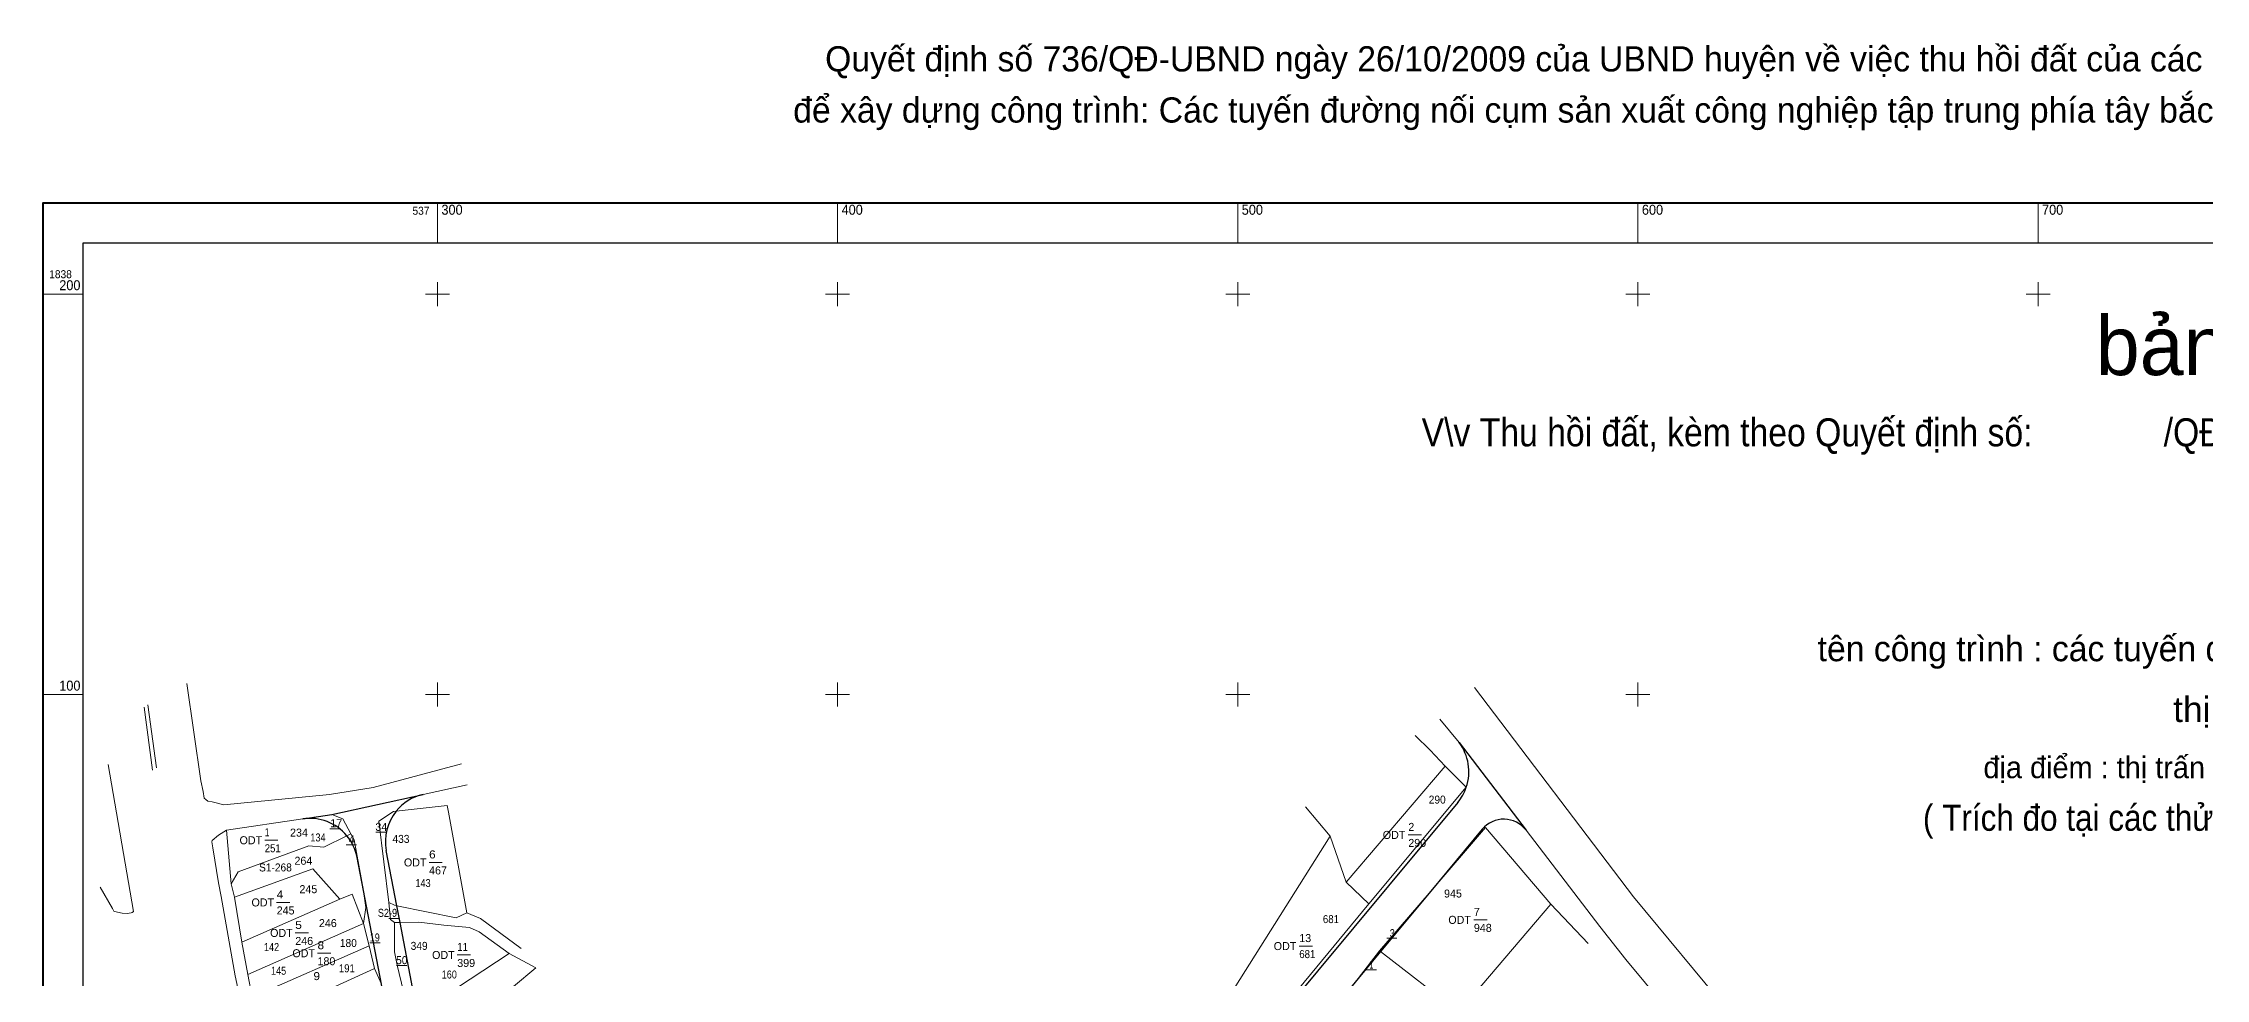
# Model space of a CAD drawing. Header units: metres. Extents: x 537201 to 538013, y 1837218 to 1838263.
# Drawn here: x 537201 to 537742, y 1838029 to 1838263 of the extents above; entities that cross this region are included whole.
import ezdxf
from ezdxf.enums import TextEntityAlignment as Align

# ---------------------------------------------------------------- set-up
doc = ezdxf.new("R2010")
doc.units = ezdxf.units.M
doc.header["$LTSCALE"] = 0.8
doc.layers.add('10', color=7, linetype='Continuous')
doc.layers.add('53', color=7, linetype='Continuous')
for name, color, linetype, lineweight in [('15', 7, 'Continuous', 13), ('22', 7, 'Continuous', 13), ('51', 7, 'Continuous', 13), ('60', 7, 'Continuous', 13)]:
    doc.layers.add(name, color=color, linetype=linetype, lineweight=lineweight)

msp = doc.modelspace()

# ---------------------------------------------------------------- linework, layer by layer
at = {"layer": '15'}
for p, q in [((537273.14, 1838066.51), (537275.7, 1838066.51)), ((537277.2, 1838062.52), (537279.76, 1838062.52)), ((537284.6, 1838065.66), (537287.16, 1838065.66)), ((537287.88, 1838044.08), (537290.44, 1838044.08)), ((537283.11, 1838038.02), (537285.67, 1838038.02)), ((537537.24, 1838039.19), (537539.8, 1838039.19)), ((537289.8, 1838032.34), (537292.36, 1838032.34)), ((537532.1, 1838031.24), (537534.66, 1838031.24))]:
    msp.add_line(p, q, dxfattribs=at)
at = {"layer": '22'}
for p, q in [((537228.83, 1838081.17), (537226.68, 1838096.84)), ((537227.64, 1838097.45), (537229.8, 1838081.68)), ((537555.3, 1838088.06), (537550.47, 1838093.88)), ((537551.8, 1838082.15), (537527.09, 1838053.17)), ((537296.42, 1838075.04), (537307.41, 1838077.45)), ((537247.28, 1838066.16), (537266.37, 1838068.97)), ((537523.1, 1838064.63), (537516.94, 1838071.96)), ((537498.08, 1838025.02), (537523.1, 1838064.63)), ((537523.1, 1838064.63), (537527.09, 1838053.17)), ((537532.72, 1838047.77), (537527.09, 1838053.17)), ((537275.64, 1838048.94), (537251.15, 1838038.21)), ((537532.72, 1838047.77), (537501.33, 1838009.77)), ((537578.26, 1838047.65), (537587.57, 1838037.88)), ((537281.54, 1838042.8), (537252.64, 1838030.13)), ((537289.29, 1838043.06), (537290.66, 1838043.08)), ((537282.96, 1838037.23), (537253.69, 1838024.4)), ((537284.28, 1838031.56), (537254.94, 1838018.17)), ((537284.28, 1838031.56), (537285.98, 1838027.67))]:
    msp.add_line(p, q, dxfattribs=at)
at = {"layer": '22', "lineweight": 25}
for p, q in [((537555.3, 1838088.06), (537572.05, 1838066.15)), ((537530.12, 1838029.14), (537443.68, 1837924.22))]:
    msp.add_line(p, q, dxfattribs=at)
at = {"layer": '22'}
for points in [[(537306.04, 1838082.69), (537283.91, 1838076.81), (537273.05, 1838075.04), (537246.64, 1838072.46), (537243.74, 1838073.2), (537242.65, 1838073.43), (537242.16, 1838073.78), (537241.72, 1838074.14), (537241.49, 1838075.79), (537240.91, 1838078.45), (537237.35, 1838102.75)], [(537766.57, 1837872.83), (537750.14, 1837887.35), (537738.41, 1837898.68), (537724.69, 1837912.65), (537679.06, 1837960.29), (537641.03, 1838000.48), (537629.15, 1838013.47), (537622.85, 1838020.69), (537598.93, 1838049.5), (537559.16, 1838101.78)], [(537551.8, 1838082.15), (537548.05, 1838086.15), (537544.3, 1838089.76)], [(537217.72, 1838082.53), (537224.03, 1838045.84), (537223.69, 1838045.59), (537223.45, 1838045.49), (537222.44, 1838045.31), (537221.24, 1838045.4), (537219.29, 1838045.82), (537219.14, 1838045.95), (537218.81, 1838046.55), (537215.73, 1838051.9)], [(537551.8, 1838082.15), (537557.11, 1838076.87), (537532.72, 1838047.77)], [(537273.6, 1838070.04), (537276.38, 1838069.02), (537278.35, 1838065.25)], [(537287.86, 1838048.07), (537285.32, 1838068.41), (537288.98, 1838070.78), (537289.66, 1838070.86)], [(537289.66, 1838070.86), (537302.42, 1838072.32), (537302.8, 1838070.64), (537307.38, 1838045.47)], [(537247.28, 1838066.16), (537245.26, 1838064.94), (537243.7, 1838063.55), (537243.58, 1838063.27), (537243.87, 1838061.71), (537245.26, 1838053), (537245.94, 1838049.56), (537249.41, 1838029.8), (537253.97, 1838008.96), (537256.83, 1837997.91), (537265.63, 1837975.05), (537273.35, 1837956.51), (537285.62, 1837932.54), (537288.54, 1837927.52), (537294.04, 1837918.85), (537300.86, 1837908.78), (537309.01, 1837898.12), (537335.12, 1837866.61), (537341.5, 1837859.09)], [(537270.27, 1837976.7), (537267.84, 1837981.18), (537261.48, 1837993.34), (537259.6, 1837999.16), (537257.8, 1838005.47), (537256.04, 1838013.21), (537254.94, 1838018.17), (537253.69, 1838024.4), (537252.64, 1838030.13), (537251.15, 1838038.21), (537249.27, 1838049.44), (537248.45, 1838052.73), (537247.28, 1838066.16)], [(537248.45, 1838052.73), (537250.22, 1838055.75), (537267.84, 1838062.2), (537271.58, 1838061.89), (537277.36, 1838064.76), (537278.35, 1838065.25)], [(537278.35, 1838065.25), (537279.23, 1838063.72), (537281.5, 1838051.04)], [(537578.26, 1838047.65), (537561.93, 1838066.81), (537547.85, 1838050.44), (537535.46, 1838036.04)], [(537572.05, 1838066.15), (537590.45, 1838042.09), (537597.02, 1838033.85), (537606.82, 1838022.06), (537613.8, 1838013.82), (537670.63, 1837952.66)], [(537275.64, 1838048.94), (537268.9, 1838056.49), (537249.27, 1838049.44)], [(537275.64, 1838048.94), (537278.66, 1838050.2), (537281.54, 1838042.8)], [(537281.5, 1838051.04), (537281.73, 1838049.78), (537282.07, 1838046.82), (537281.54, 1838042.8)], [(537287.86, 1838048.07), (537289.31, 1838047.39), (537289.85, 1838047.28)], [(537289.29, 1838043.06), (537288.23, 1838043.81), (537287.86, 1838048.07)], [(537289.85, 1838047.28), (537304.71, 1838044.29), (537307.38, 1838045.47)], [(537535.46, 1838036.04), (537535.7, 1838035.85), (537555.26, 1838020.7), (537578.26, 1838047.65)], [(537281.54, 1838042.8), (537282.96, 1838037.23), (537284.28, 1838031.56)], [(537294.6, 1838020), (537291.5, 1838025.84), (537289.92, 1838032.46), (537289.31, 1838035.75), (537289.29, 1838043.06)], [(537290.66, 1838043.08), (537295.39, 1838043.13), (537301.56, 1838042.39), (537308, 1838041.86), (537310.42, 1838040.77), (537317.9, 1838035.35)], [(537307.38, 1838045.47), (537310.8, 1838044.12), (537320.93, 1838036.63)], [(537294.6, 1838020), (537295.03, 1838020.28), (537317.9, 1838035.35)], [(537319.05, 1838027.09), (537324.63, 1838031.75), (537317.9, 1838035.35)], [(537523.46, 1838020.55), (537530.12, 1838029.14), (537535.46, 1838036.04)]]:
    msp.add_lwpolyline(points, dxfattribs=at)
at = {"layer": '22', "lineweight": 25}
for points in [[(537266.37, 1838068.97), (537273.6, 1838070.04), (537296.42, 1838075.04)], [(537554.99, 1838073.09), (537493.92, 1837999.74), (537491.67, 1837997.03), (537470.56, 1837971.67)], [(537561.11, 1838066.37), (537547.85, 1838050.44), (537535.7, 1838035.85), (537530.12, 1838029.14)], [(537287.43, 1838020.12), (537285.99, 1838027.63), (537285.98, 1838027.67), (537281.5, 1838051.04), (537279.91, 1838059.36)], [(537295.03, 1838020.28), (537290.66, 1838043.08), (537289.85, 1838047.28), (537287.21, 1838061.06)]]:
    msp.add_lwpolyline(points, dxfattribs=at)
for centre, radius, start, end in [((537545.76, 1838080.78), 12, 341.0038, 37.3725), ((537298.99, 1838063.32), 12, 102.3908, 141.0698), ((537545.76, 1838080.75), 12, 320.3107, 341.1178), ((537268.12, 1838057.1), 12, 39.6748, 98.404), ((537299, 1838063.32), 12, 141.0723, 190.8552), ((537566.49, 1838061.89), 7, 37.4419, 140.254), ((537268.13, 1838057.1), 12, 10.8697, 39.6857)]:
    msp.add_arc(centre, radius, start, end, dxfattribs=at)
at = {"layer": '51'}
for p, q in [((537256.83, 1838063.63), (537260.13, 1838063.63)), ((537542.63, 1838064.96), (537545.93, 1838064.96)), ((537297.91, 1838058.09), (537301.21, 1838058.09)), ((537259.82, 1838048.1), (537263.12, 1838048.1)), ((537264.47, 1838040.48), (537267.77, 1838040.48)), ((537559.01, 1838043.75), (537562.31, 1838043.75)), ((537270.03, 1838035.41), (537273.33, 1838035.41)), ((537515.38, 1838037.2), (537518.68, 1838037.2)), ((537304.95, 1838034.98), (537308.25, 1838034.98))]:
    msp.add_line(p, q, dxfattribs=at)
at = {"layer": '60'}
for p, q in [((537300, 1838212.85), (537300, 1838222.85)), ((537400, 1838212.85), (537400, 1838222.85)), ((537500, 1838212.85), (537500, 1838222.85)), ((537600, 1838212.85), (537600, 1838222.85)), ((537700, 1838212.85), (537700, 1838222.85)), ((537300, 1838197), (537300, 1838203)), ((537400, 1838197), (537400, 1838203)), ((537500, 1838197), (537500, 1838203)), ((537600, 1838197), (537600, 1838203)), ((537700, 1838197), (537700, 1838203)), ((537201.49, 1838200), (537211.49, 1838200)), ((537297, 1838200), (537303, 1838200)), ((537397, 1838200), (537403, 1838200)), ((537497, 1838200), (537503, 1838200)), ((537597, 1838200), (537603, 1838200)), ((537697, 1838200), (537703, 1838200)), ((537201.49, 1838100), (537211.49, 1838100)), ((537297, 1838100), (537303, 1838100)), ((537300, 1838097), (537300, 1838103)), ((537397, 1838100), (537403, 1838100)), ((537400, 1838097), (537400, 1838103)), ((537497, 1838100), (537503, 1838100)), ((537500, 1838097), (537500, 1838103)), ((537597, 1838100), (537603, 1838100)), ((537600, 1838097), (537600, 1838103))]:
    msp.add_line(p, q, dxfattribs=at)
at = {"layer": '60', "lineweight": 40}
msp.add_lwpolyline([(537201.49, 1837218.97), (537201.49, 1838222.85), (538013.27, 1838222.85), (538013.27, 1837218.97)], close=True, dxfattribs=at)
at = {"layer": '60', "lineweight": 25}
msp.add_lwpolyline([(537211.49, 1837228.97), (537211.49, 1838212.85), (538003.27, 1838212.85), (538003.27, 1837228.97)], close=True, dxfattribs=at)

# ---------------------------------------------------------------- texts
at = {"layer": '10', "width": 0.85}
for s, p in [('134', (537270.15, 1838063.33)), ('143', (537296.4, 1838051.94)), ('142', (537258.54, 1838035.96)), ('145', (537260.3, 1838030.04)), ('160', (537302.96, 1838029.1))]:
    msp.add_text(s, height=2, dxfattribs=at).set_placement(p, align=Align.CENTER)
at = {"layer": '22'}
for s, height, p in [('Quyết định số 736/QĐ-UBND ngày 26/10/2009 của UBND huyện về việc thu hồi đất của các hộ gia đình, cá nhân ', 6.3, (537609.5, 1838255.64)), (' để xây dựng công trình: Các tuyến đường nối cụm sản xuất công nghiệp tập trung phía tây bắc thị trấn Lao Bảo với QL9', 6.3, (537612.23, 1838242.87)), ('bản đồ địa chính ', 14.76, (537790.15, 1838179.8)), ('tên công trình : các tuyến đường nối cụm công nghiệp tập trung tây bắc', 6.3, (537778.59, 1838108.34)), ('địa điểm : thị trấn lao bảo - huyện hướng hoá - tỉnh Quảng trị', 5.4, (537783.66, 1838079.13))]:
    msp.add_text(s, height=height, dxfattribs=at).set_placement(p, align=Align.CENTER)
for s, height, width, p in [('V\\v Thu hồi đất, kèm theo Quyết định số:              /QĐ-UBND ngày         tháng         năm 2009 của UBND Tỉnh Quảng Trị', 7, 0.9, (537770.48, 1838162.01)), ('thị trấn lao bảo với quốc lộ 9', 6.3, 1.05, (537789.53, 1838093.15)), ('( Trích đo tại các thửa, tờ bản đồ địa chính có danh sách kèm theo )', 6.534, 0.9, (537789.88, 1838065.99))]:
    msp.add_text(s, height=height, dxfattribs=dict(at, width=width)).set_placement(p, align=Align.CENTER)
at = {"layer": '51'}
for s, p in [('2', (537542.63, 1838065.96)), ('290', (537542.63, 1838061.96)), ('467', (537297.91, 1838055.09)), ('245', (537259.82, 1838045.1)), ('7', (537559.01, 1838044.75)), ('948', (537559.01, 1838040.75)), ('246', (537264.47, 1838037.48)), ('13', (537515.38, 1838038.2)), ('180', (537270.03, 1838032.41)), ('399', (537304.95, 1838031.98))]:
    msp.add_text(s, height=2, dxfattribs=at).set_placement(p)
for p in [(537256.19, 1838062.63), (537541.89, 1838063.96), (537297.27, 1838057.09), (537259.18, 1838047.1), (537263.83, 1838039.48), (537558.27, 1838042.75), (537269.39, 1838034.41), (537304.31, 1838033.98), (537514.64, 1838036.2)]:
    msp.add_text('ODT', height=2, dxfattribs=at).set_placement(p, align=Align.RIGHT)
for s, width, p in [('251', 0.9, (537256.83, 1838060.63)), ('1', 0.8, (537256.83, 1838064.63)), ('S1-268', 0.95, (537255.42, 1838055.84)), ('6', 1.1, (537297.91, 1838059.09)), ('4', 1.1, (537259.82, 1838049.1)), ('5', 1.1, (537264.47, 1838041.48)), ('8', 1.1, (537270.03, 1838036.41)), ('11', 0.9, (537304.95, 1838035.98)), ('681', 0.9, (537515.38, 1838034.2)), ('9', 1.1, (537269.02, 1838028.7))]:
    msp.add_text(s, height=2, dxfattribs=dict(at, width=width)).set_placement(p)
at = {"layer": '53'}
for s, width, p in [('290', 0.95, (537547.73, 1838072.78)), ('433', 0.95, (537288.77, 1838062.97)), ('S2-9', 0.85, (537285.11, 1838044.5)), ('681', 0.9, (537521.28, 1838042.94)), ('3', 0.85, (537537.99, 1838039.42)), ('180', 0.95, (537275.62, 1838036.97)), ('19', 0.85, (537283.07, 1838038.35)), ('349', 0.95, (537293.31, 1838036.25)), ('191', 0.9, (537275.35, 1838030.65)), ('50', 0.95, (537289.68, 1838032.68)), ('1', 0.7, (537532.88, 1838031.59))]:
    msp.add_text(s, height=2, dxfattribs=dict(at, width=width)).set_placement(p)
for s, p in [('17', (537273.2, 1838066.88)), ('34', (537284.49, 1838065.97)), ('234', (537263.16, 1838064.54)), ('4', (537277.83, 1838062.85)), ('264', (537264.27, 1838057.51)), ('245', (537265.51, 1838050.41)), ('945', (537551.56, 1838049.32)), ('246', (537270.38, 1838041.94))]:
    msp.add_text(s, height=2, dxfattribs=at).set_placement(p)
at = {"layer": '60', "width": 0.95}
msp.add_text('537', height=2, dxfattribs=at).set_placement((537298, 1838219.85), align=Align.RIGHT)
for s, height, p in [('300', 2.5, (537301, 1838219.85)), ('400', 2.5, (537401, 1838219.85)), ('500', 2.5, (537501, 1838219.85)), ('600', 2.5, (537601, 1838219.85)), ('700', 2.5, (537701, 1838219.85)), ('1838', 2, (537202.99, 1838204)), ('200', 2.5, (537205.49, 1838201)), ('100', 2.5, (537205.49, 1838101))]:
    msp.add_text(s, height=height, dxfattribs=at).set_placement(p)

doc.saveas('drawing.dxf')
